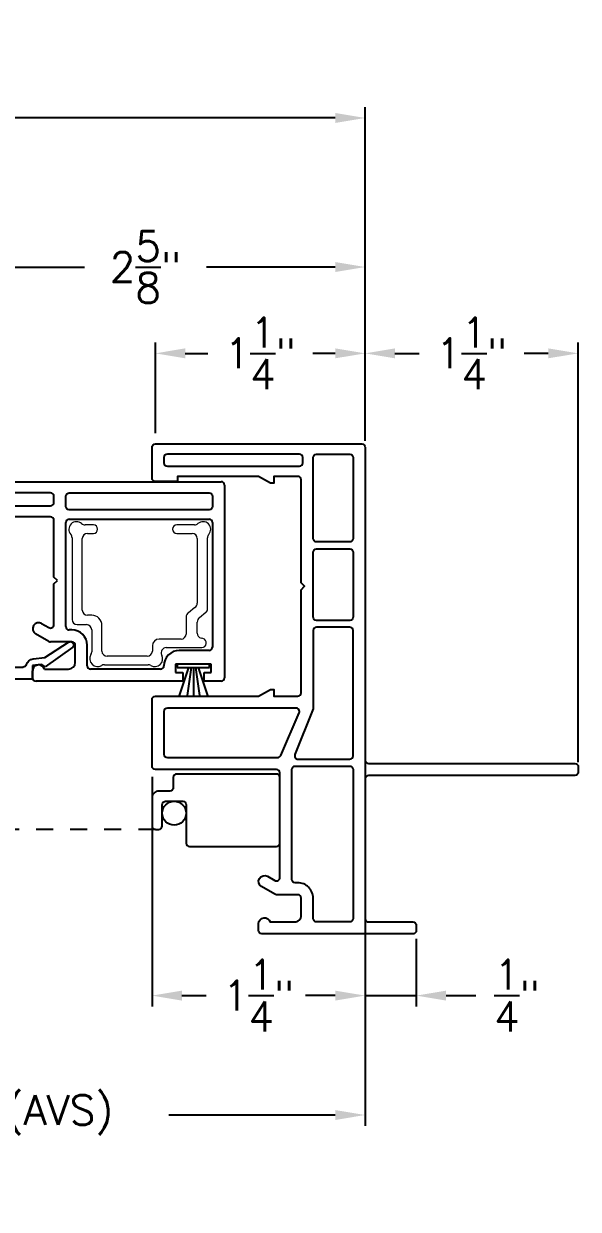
# Model space of a CAD drawing. Extents: x 135.6 to 155, y 16.5 to 43.5.
# Drawn here: x 151.72 to 154.97, y 16.51 to 23.47 of the extents above; entities that cross this region are included whole.
import ezdxf

# ---------------------------------------------------------------- set-up
doc = ezdxf.new("R2010")
doc.units = 0
doc.header["$LTSCALE"] = 0.3
doc.header["$MEASUREMENT"] = 0
doc.linetypes.add('HIDDEN2', pattern=[0.1875, 0.125, -0.0625])
for name, color, linetype in [('HIDDEN', 1, 'HIDDEN2'), ('PART', 7, 'Continuous'), ('SCREW', 8, 'Continuous'), ('va8908gb$0$SECTION', 7, 'Continuous'), ('VX5087$0$PART', 7, 'Continuous'), ('VX5087$0$SECTION', 7, 'Continuous'), ('VX5167$0$BRKAWAY', 7, 'Continuous'), ('VX5167$0$PART', 7, 'Continuous'), ('WSFIN03$0$PART', 8, 'Continuous')]:
    doc.layers.add(name, color=color, linetype=linetype)
doc.styles.add('ARCHITECTURAL', font='simplex.shx')
doc.dimstyles.new('DIM-MMSTACKED', dxfattribs={"dimscale": 0, "dimtxt": 0.125, "dimasz": 0.125, "dimexe": 0.063, "dimexo": 0.063, "dimgap": 0.07, "dimtad": 0, "dimtih": 1, "dimtoh": 1, "dimdec": 4, "dimzin": 4, "dimdsep": 46, "dimlunit": 4, "dimtxsty": 'ARCHITECTURAL', "dimcen": 0.02, "dimclrt": 7, "dimadec": 0, "dimazin": 0, "dimtfac": 0.75, "dimtdec": 4, "dimtmove": 2, "dimatfit": 3, "dimfxl": 0, "dimfrac": 1, "dimtolj": 1, "dimtzin": 4, "dimarcsym": 0})

# ---------------------------------------------------------------- blocks, each defined once
blk = doc.blocks.new('VX5087', base_point=(0.095, 1.09))
at = {"layer": 'VX5087$0$PART'}
for p, q in [((0.983, 1.75), (1.15, 1.75)), ((0.963, 1.02), (0.963, 1.73)), ((1.17, 1.73), (1.17, 0.02)), ((0.02, 1.125), (0.06, 1.125)), ((0, 0.245), (0, 1.105)), ((0.07, 1.0565), (0.07, 0.915)), ((0.2327, 1.0297), (0.2776, 1.1076)), ((0.3382, 1.0725), (0.3137, 1.03)), ((0.23, 0.895), (0.23, 1.0197)), ((0.331, 1), (0.57, 1)), ((0.57, 1), (0.59, 0.98)), ((0.59, 0.98), (0.61, 1)), ((0.61, 1), (0.943, 1)), ((0.3, 0.895), (0.3, 0.91)), ((0.32, 0.93), (0.93, 0.93)), ((0.95, 0.91), (0.95, 0.09)), ((0.11, 0.875), (0.21, 0.875)), ((0.07, 0.375), (0.07, 0.785)), ((0.09, 0.805), (0.21, 0.805)), ((0.09, 0.355), (0.09, 0.355)), ((0.1, 0.2875), (0.0508, 0.2875)), ((0.0508, 0.2875), (0.0508, 0.245)), ((0.1, 0.0775), (0.1, 0.2875)), ((0.0508, 0.245), (0, 0.245)), ((0.18, 0.09), (0.18, 0.265)), ((0, 0.02), (0, 0.12)), ((0, 0.12), (0.05, 0.12)), ((0.05, 0.12), (0.05, 0.0775)), ((0.05, 0.0775), (0.1, 0.0775)), ((0.26, 0.07), (0.2, 0.07)), ((0.93, 0.07), (0.91, 0.07)), ((0.26, 0), (0.02, 0)), ((1.15, 0), (0.91, 0))]:
    blk.add_line(p, q, dxfattribs=at)
at = {"layer": 'VX5087$0$PART', "linetype": 'Continuous'}
for points in [[(1.048, 1), (1.085, 1, 0.414213), (1.105, 1.02), (1.105, 1.665, 0.414214), (1.085, 1.685), (1.048, 1.685, 0.414213), (1.028, 1.665), (1.028, 1.02, 0.414214)], [(1.025, 0.93), (1.085, 0.93, -0.414214), (1.105, 0.91), (1.105, 0.09, -0.414214), (1.085, 0.07), (1.025, 0.07, -0.414214), (1.005, 0.09), (1.005, 0.91, -0.414213)]]:
    blk.add_lwpolyline(points, format="xyb", close=True, dxfattribs=at)
at = {"layer": 'VX5087$0$PART'}
for centre, radius, start, end in [((0.983, 1.73), 0.02, 90.00002, 180.00002), ((1.15, 1.73), 0.02, 0.00002, 90.00002), ((0.02, 1.105), 0.02, 90.00001, 180.00002), ((0.06, 1.09), 0.035, 360, 90.00001), ((0.3079, 1.09), 0.035, 329.98996, 149.87601), ((0.06, 1.09), 0.035, 286.60146, 0), ((0.25, 1.0197), 0.02, 149.98996, 180.00001), ((0.331, 1.02), 0.02, 149.98996, 270), ((0.943, 1.02), 0.02, 270, 0.00002), ((0.11, 0.915), 0.04, 180.00002, 270.00001), ((0.32, 0.91), 0.02, 90, 180), ((0.93, 0.91), 0.02, 0.00001, 90), ((0.21, 0.895), 0.09, 270.00002, 360), ((0.21, 0.895), 0.02, 270.00001, 0.00001), ((0.09, 0.785), 0.02, 90.00002, 180.00002), ((0.09, 0.375), 0.02, 180.00002, 270), ((0.09, 0.265), 0.09, 0, 90), ((0.2, 0.09), 0.02, 180, 270.00002), ((0.93, 0.09), 0.02, 270.00002, 0.00001), ((0.02, 0.02), 0.02, 180.00001, 270.00001), ((1.15, 0.02), 0.02, 270.00001, 0.00002)]:
    blk.add_arc(centre, radius, start, end, dxfattribs=at)
at = {"layer": 'VX5087$0$SECTION'}
for p, q in [((0.91, 0.07), (0.26, 0.07)), ((0.91, 0), (0.26, 0))]:
    blk.add_line(p, q, dxfattribs=at)
blk = doc.blocks.new('WSFIN03', base_point=(1.7816, 6.9679))
at = {"layer": 'WSFIN03$0$PART', "linetype": 'Continuous'}
for p, q in [((1.7966, 6.8729), (1.7966, 7.0629)), ((1.7966, 7.0629), (1.8166, 7.0629)), ((1.8166, 7.0629), (1.8166, 6.8729)), ((1.8166, 6.9958), (1.9816, 7.0506)), ((1.8166, 6.981), (1.9816, 7.0046)), ((1.8166, 6.9679), (1.9816, 6.9679)), ((1.8166, 6.9548), (1.9816, 6.9312)), ((1.8166, 6.94), (1.9816, 6.8851)), ((1.8166, 6.8729), (1.7966, 6.8729))]:
    blk.add_line(p, q, dxfattribs=at)
at = {"layer": 'WSFIN03$0$PART'}
blk.add_line((1.8166, 6.8729), (1.8166, 6.8729), dxfattribs=at)
blk = doc.blocks.new('va8908gb')
at = {"layer": 'va8908gb$0$SECTION', "linetype": 'Continuous'}
for p, q in [((-0.0795, 0.6382), (-0.0795, 0.5972)), ((-0.0534, 0.6482), (-0.0695, 0.6482)), ((0.0565, 0.5879), (-0.0434, 0.6456)), ((-0.0695, 0.5798), (-0.0145, 0.5481)), ((0.0665, 0.0231), (0.0665, 0.5706)), ((-0.0045, 0.5308), (-0.0045, 0.0794)), ((-0.0521, 0.0206), (-0.0606, -0.0487)), ((-0.0192, -0.0315), (-0.0125, 0.0231)), ((-0.0125, 0.0231), (0.0665, 0.0231)), ((-0.0606, -0.0487), (-0.1503, -0.1878)), ((-0.1205, -0.2125), (-0.0053, -0.0493)), ((-0.0053, -0.0493), (-0.0192, -0.0315))]:
    blk.add_line(p, q, dxfattribs=at)
for centre, radius, start, end in [((-0.0695, 0.6382), 0.01, 90, 180), ((-0.0534, 0.6282), 0.02, 60, 90), ((-0.0595, 0.5972), 0.02, 180, 240), ((0.0465, 0.5706), 0.02, 0, 60), ((-0.0245, 0.5308), 0.02, 0, 60), ((-0.0245, 0.0794), 0.02, 286.54344, 0), ((-0.0054, 0.0151), 0.047, 106.54344, 173.26781), ((-0.134, -0.1985), 0.0195, 145.27738, 314.15)]:
    blk.add_arc(centre, radius, start, end, dxfattribs=at)
blk = doc.blocks.new('EX2063')
at = {"layer": 'PART', "color": 7, "linetype": 'Continuous', "lineweight": 15}
for p, q in [((-0.585, 0.6361), (-0.585, 0.5811)), ((-0.0759, 0.6661), (-0.555, 0.6661)), ((-0.53, 0.5511), (-0.53, 0.5761)), ((-0.5, 0.6061), (-0.08, 0.6061)), ((-0.05, 0.5761), (-0.05, 0.5411)), ((0, 0.5411), (0, 0.5902)), ((-0.615, 0.5511), (-0.7456, 0.5511)), ((-0.74, 0.4911), (-0.59, 0.4911)), ((-0.82, 0.4767), (-0.82, 0.2204)), ((-0.77, 0.2251), (-0.77, 0.4611)), ((-0.71, 0.1951), (-0.74, 0.1951)), ((-0.67, 0.0271), (-0.67, 0.1551)), ((-0.72, 0.1136), (-0.72, -0.0941)), ((-0.05, 0.0521), (-0.05, -0.0379)), ((0, -0.0521), (0, 0.0521)), ((-0.5403, -0.0029), (-0.64, -0.0029)), ((-0.635, -0.0679), (-0.57, -0.0679)), ((-0.4848, -0.0541), (-0.515, -0.0168)), ((-0.08, -0.0679), (-0.4595, -0.0679)), ((-0.6669, -0.1011), (-0.664, -0.0901)), ((-0.5145, -0.1191), (-0.5447, -0.0818)), ((-0.4932, -0.1279), (-0.0759, -0.1279))]:
    blk.add_line(p, q, dxfattribs=at)
for centre, radius, start, end in [((-0.555, 0.6361), 0.03, 90, 180), ((-0.0759, 0.6961), 0.03, 270, 311.69755), ((-0.026, 0.6401), 0.045, 318.30245, 131.69755), ((-0.785, 0.5161), 0.046, 58.78882, 211.21118), ((-0.615, 0.5811), 0.03, 270, 0), ((-0.5, 0.5761), 0.03, 90, 180), ((-0.08, 0.5761), 0.03, 0, 90), ((0.03, 0.5902), 0.03, 138.30245, 180), ((-0.85, 0.4767), 0.03, 0, 31.21118), ((-0.74, 0.4611), 0.03, 90, 180), ((-0.7456, 0.5811), 0.03, 238.78882, 270), ((-0.59, 0.5511), 0.06, 270, 0), ((-0.025, 0.5411), 0.025, 180, 0), ((-0.85, 0.2204), 0.03, 328.78882, 360), ((-0.74, 0.2251), 0.03, 180, 270), ((-0.785, 0.1811), 0.046, 148.78882, 297.42107), ((-0.75, 0.1136), 0.03, 0, 117.42107), ((-0.71, 0.1551), 0.04, 0, 90), ((-0.025, 0.0521), 0.025, 0, 180), ((-0.64, 0.0271), 0.03, 180, 270), ((-0.635, -0.0979), 0.03, 90, 164.87833), ((-0.57, -0.0979), 0.03, 32.56283, 90), ((-0.5403, -0.0329), 0.03, 32.56283, 90), ((-0.4595, -0.0379), 0.03, 212.56283, 270), ((-0.08, -0.0379), 0.03, 270, 0), ((0.03, -0.0521), 0.03, 180, 221.69755), ((-0.693, -0.0941), 0.027, 180, 344.87833), ((-0.4932, -0.0979), 0.03, 224.82072, 270), ((-0.0759, -0.1579), 0.03, 48.30245, 90), ((-0.026, -0.1019), 0.045, 228.30245, 41.69755)]:
    blk.add_arc(centre, radius, start, end, dxfattribs=at)
blk = doc.blocks.new('*D68')
at = {"color": 0, "lineweight": -2, "ltscale": 3.333333}
for p, q in [((147.9639, 20.9972), (147.9639, 17.0041)), ((153.7244, 20.8716), (153.7244, 17.0041)), ((148.1389, 17.0671), (149.1158, 17.0671)), ((153.5494, 17.0671), (152.5725, 17.0671))]:
    blk.add_line(p, q, dxfattribs=at)
at = {"color": 0, "ltscale": 3.333333}
for points in [[(148.1389, 17.0962), (148.1389, 17.0379), (147.9639, 17.0671)], [(153.5494, 17.0962), (153.5494, 17.0379), (153.7244, 17.0671)]]:
    blk.add_solid(points, dxfattribs=at)
at = {"layer": 'Defpoints', "color": 0, "ltscale": 3.333333}
for p in [(147.9639, 21.0602), (153.7244, 20.9346), (153.7244, 17.0671)]:
    blk.add_point(p, dxfattribs=at)
at = {"color": 7, "ltscale": 3.333333, "insert": (150.8441, 17.0671), "char_height": 0.175, "attachment_point": 5, "style": 'ARCHITECTURAL'}
blk.add_mtext('\\A1;ACTUAL VENT SET (AVS)', dxfattribs=at)
blk = doc.blocks.new('*D70')
at = {"color": 0, "lineweight": -2, "ltscale": 3.333333}
for p, q in [((151.1494, 20.7426), (151.1494, 22.1058)), ((153.7243, 21.0508), (153.7243, 22.1058)), ((151.3244, 22.0428), (152.0793, 22.0428)), ((153.5493, 22.0428), (152.7943, 22.0428))]:
    blk.add_line(p, q, dxfattribs=at)
at = {"color": 0, "ltscale": 3.333333}
for points in [[(151.3244, 22.072), (151.3244, 22.0137), (151.1494, 22.0428)], [(153.5493, 22.072), (153.5493, 22.0137), (153.7243, 22.0428)]]:
    blk.add_solid(points, dxfattribs=at)
at = {"layer": 'Defpoints', "color": 0, "ltscale": 3.333333}
for p in [(153.7243, 22.0428), (153.7243, 20.9878), (151.1494, 20.6796)]:
    blk.add_point(p, dxfattribs=at)
at = {"color": 7, "ltscale": 3.333333, "insert": (152.4368, 22.0428), "char_height": 0.175, "attachment_point": 5, "style": 'ARCHITECTURAL'}
blk.add_mtext('\\A1;2\\S5/8;"', dxfattribs=at)
blk = doc.blocks.new('*D71')
at = {"color": 0, "lineweight": -2, "ltscale": 3.333333}
for p, q in [((152.4944, 21.0676), (152.4944, 21.5993)), ((153.7244, 21.0231), (153.7244, 21.5993)), ((152.6694, 21.5363), (152.8019, 21.5363)), ((153.5494, 21.5363), (153.4169, 21.5363))]:
    blk.add_line(p, q, dxfattribs=at)
at = {"color": 0, "ltscale": 3.333333}
for points in [[(152.6694, 21.5655), (152.6694, 21.5072), (152.4944, 21.5363)], [(153.5494, 21.5655), (153.5494, 21.5072), (153.7244, 21.5363)]]:
    blk.add_solid(points, dxfattribs=at)
at = {"layer": 'Defpoints', "color": 0, "ltscale": 3.333333}
for p in [(153.7244, 21.5363), (152.4944, 21.0046), (153.7244, 20.9601)]:
    blk.add_point(p, dxfattribs=at)
at = {"color": 7, "ltscale": 3.333333, "insert": (153.1094, 21.5363), "char_height": 0.175, "attachment_point": 5, "style": 'ARCHITECTURAL'}
blk.add_mtext('\\A1;1\\S1/4;"', dxfattribs=at)
blk = doc.blocks.new('*D72')
at = {"color": 0, "lineweight": -2, "ltscale": 3.333333}
for p, q in [((152.4744, 19.0516), (152.4744, 17.7047)), ((153.7244, 18.0866), (153.7244, 17.7047)), ((152.6494, 17.7677), (152.7919, 17.7677)), ((153.5494, 17.7677), (153.4069, 17.7677))]:
    blk.add_line(p, q, dxfattribs=at)
at = {"color": 0, "ltscale": 3.333333}
for points in [[(152.6494, 17.7968), (152.6494, 17.7385), (152.4744, 17.7677)], [(153.5494, 17.7968), (153.5494, 17.7385), (153.7244, 17.7677)]]:
    blk.add_solid(points, dxfattribs=at)
at = {"layer": 'Defpoints', "color": 0, "ltscale": 3.333333}
for p in [(152.4744, 19.1146), (153.7244, 18.1496), (153.7244, 17.7677)]:
    blk.add_point(p, dxfattribs=at)
at = {"color": 7, "ltscale": 3.333333, "insert": (153.0994, 17.7677), "char_height": 0.175, "attachment_point": 5, "style": 'ARCHITECTURAL'}
blk.add_mtext('\\A1;1\\S1/4;"', dxfattribs=at)
blk = doc.blocks.new('*D75')
at = {"color": 0, "lineweight": -2, "ltscale": 3.333333}
for p, q in [((137.451, 21.0486), (137.451, 22.9803)), ((153.7244, 21.0486), (153.7244, 22.9803)), ((137.626, 22.9173), (143.501, 22.9173)), ((153.5494, 22.9173), (147.6744, 22.9173))]:
    blk.add_line(p, q, dxfattribs=at)
at = {"color": 0, "ltscale": 3.333333}
for points in [[(137.626, 22.9465), (137.626, 22.8881), (137.451, 22.9173)], [(153.5494, 22.9465), (153.5494, 22.8881), (153.7244, 22.9173)]]:
    blk.add_solid(points, dxfattribs=at)
at = {"layer": 'Defpoints', "color": 0, "ltscale": 3.333333}
for p in [(153.7244, 22.9173), (137.451, 20.9856), (153.7244, 20.9856)]:
    blk.add_point(p, dxfattribs=at)
at = {"color": 7, "ltscale": 3.333333, "insert": (145.5877, 22.9173), "char_height": 0.175, "attachment_point": 5, "style": 'ARCHITECTURAL'}
blk.add_mtext('\\A1;ACTUAL WINDOW WIDTH (AWW)', dxfattribs=at)
blk = doc.blocks.new('VX5167', base_point=(-0.3546, 6.8123))
at = {"layer": 'VX5167$0$BRKAWAY'}
blk.add_lwpolyline([(0.5704, 6.2223, 0.414214), (0.5504, 6.2023), (0.5504, 4.9923, -0.414214), (0.5304, 4.9723), (0.5004, 4.9723, -0.414214), (0.4804, 4.9923), (0.4804, 6.2023, 0.414214), (0.4604, 6.2223)], format="xyb", dxfattribs=at)
at = {"layer": 'VX5167$0$PART'}
blk.add_lwpolyline([(0.4604, 6.2223), (-0.3596, 6.2223, 0.414214), (-0.3796, 6.2023), (-0.3796, 5.9423, -0.414214), (-0.3996, 5.9223), (-0.4296, 5.9223, -0.414214), (-0.4496, 5.9423), (-0.4496, 6.8273, -0.414213), (-0.4296, 6.8473), (-0.3896, 6.8473, -0.86489), (-0.3796, 6.7788), (-0.3796, 6.6373, 0.414214), (-0.3396, 6.5973), (-0.2396, 6.5973, 0.414214), (-0.2196, 6.6173), (-0.2196, 6.7421, -0.131697), (-0.2169, 6.7521), (-0.172, 6.8299, -0.999006), (-0.1114, 6.7948), (-0.1359, 6.7523, 0.577409), (-0.1186, 6.7223), (0.4954, 6.7223, 0.414214), (0.5154, 6.7423), (0.5154, 7.4523, -0.414214), (0.5354, 7.4723), (0.9254, 7.4723, -0.414214), (0.9454, 7.4523), (0.9454, 6.8473), (0.9854, 6.7773), (0.9854, 6.7573), (0.9454, 6.7573), (0.9454, 6.6173, 0.414214), (0.9654, 6.5973), (1.5704, 6.5973), (1.5904, 6.5773), (1.6104, 6.5973), (2.2154, 6.5973, 0.414213), (2.2354, 6.6173), (2.2354, 6.7573), (2.1954, 6.7573), (2.1954, 6.7773), (2.2354, 6.8473), (2.2354, 7.3223), (2.2054, 7.3223), (2.2054, 7.4523, -0.414214), (2.2254, 7.4723), (2.4054, 7.4723, -0.414214), (2.4254, 7.4523), (2.4254, 6.2423, -0.414214), (2.4054, 6.2223), (0.5704, 6.2223)], format="xyb", dxfattribs=at)
blk.add_lwpolyline([(0.6054, 7.4023, 0.414214), (0.5854, 7.3823), (0.5854, 6.7355, 0.299454), (0.5975, 6.7171), (0.8475, 6.6093, 0.539108), (0.8754, 6.6277), (0.8754, 7.3823, 0.414213), (0.8554, 7.4023)], format="xyb", close=True, dxfattribs=at)
at = {"layer": 'VX5167$0$PART', "linetype": 'Continuous'}
for points in [[(2.3454, 7.4023), (2.3154, 7.4023, 0.414214), (2.2954, 7.3823), (2.2954, 6.6073, 0.414214), (2.3154, 6.5873), (2.3454, 6.5873, 0.414214), (2.3654, 6.6073), (2.3654, 7.3823, 0.414214)], [(-0.3796, 6.3123), (-0.3796, 6.5073, -0.414214), (-0.3596, 6.5273), (-0.2396, 6.5273, 0.414214), (-0.1496, 6.6173), (-0.1496, 6.6323, -0.414214), (-0.1296, 6.6523), (0.5154, 6.6523, -0.414214), (0.5354, 6.6323), (0.5354, 6.3123, -0.414214), (0.5154, 6.2923), (-0.3596, 6.2923, -0.414214)], [(1.3304, 6.2923, 0.414214), (1.3504, 6.3123), (1.3504, 6.5073, 0.414214), (1.3304, 6.5273), (0.8708, 6.5273), (0.6033, 6.6341, 0.539108), (0.5754, 6.6157), (0.5754, 6.3123, 0.414214), (0.5954, 6.2923)], [(1.3904, 6.3123), (1.3904, 6.5073, -0.414214), (1.4104, 6.5273), (1.7904, 6.5273, -0.414214), (1.8104, 6.5073), (1.8104, 6.3123, -0.414214), (1.7904, 6.2923), (1.4104, 6.2923, -0.414214)], [(1.8504, 6.3123), (1.8504, 6.5073, -0.414214), (1.8704, 6.5273), (2.3454, 6.5273, -0.414214), (2.3654, 6.5073), (2.3654, 6.3123, -0.414214), (2.3454, 6.2923), (1.8704, 6.2923, -0.414214)]]:
    blk.add_lwpolyline(points, format="xyb", close=True, dxfattribs=at)
blk = doc.blocks.new('*D111')
at = {"color": 0, "lineweight": -2, "ltscale": 3.333333}
for p, q in [((153.7244, 21.0476), (153.7244, 21.5993)), ((154.9736, 19.1371), (154.9736, 21.5993)), ((153.8994, 21.5363), (154.0415, 21.5363)), ((154.7986, 21.5363), (154.6565, 21.5363))]:
    blk.add_line(p, q, dxfattribs=at)
at = {"color": 0, "ltscale": 3.333333}
for points in [[(153.8994, 21.5655), (153.8994, 21.5072), (153.7244, 21.5363)], [(154.7986, 21.5655), (154.7986, 21.5072), (154.9736, 21.5363)]]:
    blk.add_solid(points, dxfattribs=at)
at = {"layer": 'Defpoints', "color": 0, "ltscale": 3.333333}
for p in [(153.7244, 21.5363), (153.7244, 20.9846), (154.9736, 19.0741)]:
    blk.add_point(p, dxfattribs=at)
at = {"color": 7, "ltscale": 3.333333, "insert": (154.349, 21.5363), "char_height": 0.175, "attachment_point": 5, "style": 'ARCHITECTURAL'}
blk.add_mtext('\\A1;1\\S1/4;"', dxfattribs=at)
blk = doc.blocks.new('*D114')
at = {"color": 0, "lineweight": -2, "ltscale": 3.333333}
for p, q in [((153.7244, 18.1566), (153.7244, 17.7047)), ((154.0244, 18.1016), (154.0244, 17.7047)), ((153.5494, 17.7677), (153.3744, 17.7677)), ((153.7244, 17.7677), (154.0244, 17.7677)), ((154.1994, 17.7677), (154.3744, 17.7677))]:
    blk.add_line(p, q, dxfattribs=at)
at = {"color": 0, "ltscale": 3.333333}
for points in [[(153.5494, 17.7968), (153.5494, 17.7385), (153.7244, 17.7677)], [(154.1994, 17.7968), (154.1994, 17.7385), (154.0244, 17.7677)]]:
    blk.add_solid(points, dxfattribs=at)
at = {"layer": 'Defpoints', "color": 0, "ltscale": 3.333333}
for p in [(153.7244, 18.2196), (154.0244, 18.1646), (154.0244, 17.7677)]:
    blk.add_point(p, dxfattribs=at)
at = {"color": 7, "ltscale": 3.333333, "insert": (154.6152, 17.7677), "char_height": 0.175, "attachment_point": 5, "style": 'ARCHITECTURAL'}
blk.add_mtext('\\A1;\\S1/4;"', dxfattribs=at)

msp = doc.modelspace()

# ---------------------------------------------------------------- linework, layer by layer
at = {"layer": 'HIDDEN'}
msp.add_line((152.4944, 18.7428), (149.5479, 18.7428), dxfattribs=at)
at = {"layer": 'PART', "color": 8, "linetype": 'Continuous'}
msp.add_lwpolyline([(152.5544, 18.9078), (152.6544, 18.9078, -0.414214), (152.6744, 18.8878), (152.6744, 18.6628, 0.414214), (152.6944, 18.6428), (153.2044, 18.6428, 0.414214), (153.2244, 18.6628), (153.2244, 19.0478, 0.414214), (153.2044, 19.0678), (152.6194, 19.0678, 0.414214), (152.5994, 19.0478), (152.5994, 18.9878, -0.414214), (152.5794, 18.9678), (152.5144, 18.9678, 0.414214), (152.4744, 18.9278), (152.4744, 18.7628, 0.414214), (152.4944, 18.7428), (152.5144, 18.7428, 0.414214), (152.5344, 18.7628), (152.5344, 18.8878, -0.414214)], format="xyb", close=True, dxfattribs=at)
msp.add_circle((152.6044, 18.8378), 0.07, dxfattribs=at)

# ---------------------------------------------------------------- block references
at = {"rotation": 90}
for name, p in [('VX5167', (153.1344, 18.2246)), ('VX5087', (151.8094, 19.7081)), ('EX2063', (152.6717, 20.5295))]:
    msp.add_blockref(name, p, dxfattribs=at)
at = {"xscale": -1, "rotation": 90}
msp.add_blockref('va8908gb', (151.7975, 19.6913), dxfattribs=at)
at = {"layer": 'SCREW', "xscale": -1, "rotation": 90}
msp.add_blockref('WSFIN03', (152.7169, 19.7281), dxfattribs=at)

# ---------------------------------------------------------------- dimensions: what is measured, and where the dimension line sits
at = {"ltscale": 3.333333}
for base, p1, p2, text, picture, middle in [((153.7244, 22.9173), (137.451, 20.9856), (153.7244, 20.9856), 'ACTUAL WINDOW WIDTH (AWW)', '*D75', (145.5877, 22.9173)), ((153.7244, 17.0671), (147.9639, 21.0602), (153.7244, 20.9346), 'ACTUAL VENT SET (AVS)', '*D68', (150.8441, 17.0671))]:
    dim = msp.add_linear_dim(base=base, p1=p1, p2=p2, text=text, dimstyle='DIM-MMSTACKED', override={"dimscale": 1, "dimtxt": 0.175, "dimasz": 0.175, "dimdec": 3, "dimpost": '\\X', "dimtfac": 1, "dimtzin": 0}, dxfattribs=at)
    dim.commit()
    dim.dimension.update_dxf_attribs({"geometry": picture, "text_midpoint": middle})
for base, p1, p2, picture, middle in [((153.7243, 22.0428), (151.1494, 20.6796), (153.7243, 20.9878), '*D70', (152.4368, 22.0428)), ((153.7244, 21.5363), (152.4944, 21.0046), (153.7244, 20.9601), '*D71', (153.1094, 21.5363)), ((153.7244, 21.5363), (154.9736, 19.0741), (153.7244, 20.9846), '*D111', (154.349, 21.5363)), ((153.7244, 17.7677), (152.4744, 19.1146), (153.7244, 18.1496), '*D72', (153.0994, 17.7677))]:
    dim = msp.add_linear_dim(base=base, p1=p1, p2=p2, dimstyle='DIM-MMSTACKED', override={"dimscale": 1, "dimtxt": 0.175, "dimasz": 0.175, "dimdec": 3, "dimpost": '\\X', "dimtfac": 1, "dimtzin": 0}, dxfattribs=at)
    dim.commit()
    dim.dimension.update_dxf_attribs({"geometry": picture, "text_midpoint": middle})
dim = msp.add_linear_dim(base=(154.0244, 17.7677), p1=(153.7244, 18.2196), p2=(154.0244, 18.1646), dimstyle='DIM-MMSTACKED', override={"dimscale": 1, "dimtxt": 0.175, "dimasz": 0.175, "dimdec": 3, "dimpost": '\\X', "dimtfac": 1, "dimtmove": 0, "dimtzin": 0}, dxfattribs=at)
dim.commit()
dim.dimension.update_dxf_attribs({"geometry": '*D114', "text_midpoint": (154.6152, 17.7677), "dimtype": 160})

doc.saveas('drawing.dxf')
